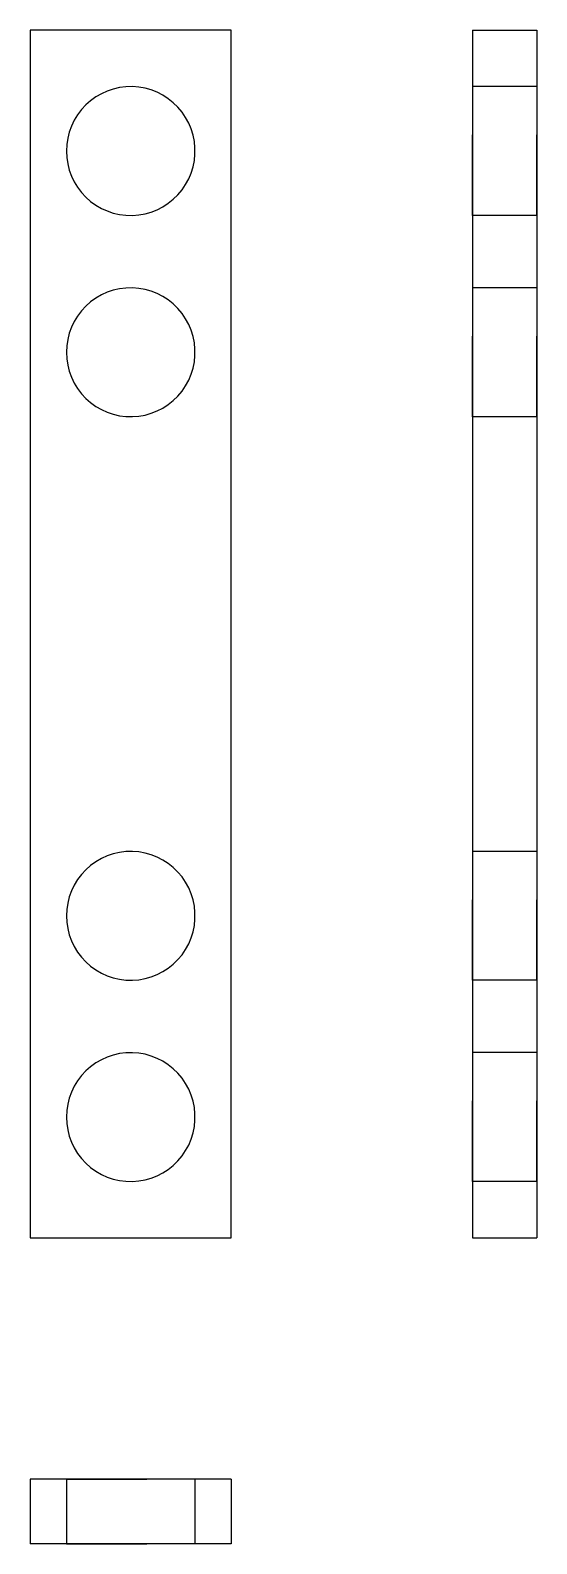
# Model space of a CAD drawing. Extents: x 0 to 0.63, y 0 to 1.88.
import ezdxf

# ---------------------------------------------------------------- set-up
doc = ezdxf.new("R2010")
doc.units = 0
doc.linetypes.add('HIDDEN', pattern=[0.075, 0.050025, -0.024975])
for name, color, linetype in [('FRONT', 7, 'CONTINUOUS'), ('LEFT', 7, 'CONTINUOUS'), ('LEFT_HID', 7, 'HIDDEN'), ('TOP', 7, 'CONTINUOUS'), ('TOP_HID', 7, 'HIDDEN')]:
    doc.layers.add(name, color=color, linetype=linetype)

msp = doc.modelspace()

# ---------------------------------------------------------------- linework, layer by layer
at = {"layer": 'FRONT'}
for p, q in [((0.25, 1.88), (0, 1.88)), ((0, 1.88), (0, 0.38)), ((0.25, 0.38), (0.25, 1.88)), ((0.103333, 1.80701), (0.095773, 1.80447)), ((0.111108, 1.808785), (0.103333, 1.80701)), ((0.119022, 1.809776), (0.111108, 1.808785)), ((0.126994, 1.809975), (0.119022, 1.809776)), ((0.134947, 1.809379), (0.126994, 1.809975)), ((0.142802, 1.807994), (0.134947, 1.809379)), ((0.150479, 1.805834), (0.142802, 1.807994)), ((0.157903, 1.80292), (0.150479, 1.805834)), ((0.069141, 1.787269), (0.063716, 1.781423)), ((0.075121, 1.792547), (0.069141, 1.787269)), ((0.081596, 1.797202), (0.075121, 1.792547)), ((0.088503, 1.80119), (0.081596, 1.797202)), ((0.095773, 1.80447), (0.088503, 1.80119)), ((0.165, 1.799282), (0.157903, 1.80292)), ((0.171699, 1.794955), (0.165, 1.799282)), ((0.177935, 1.789982), (0.171699, 1.794955)), ((0.183644, 1.784414), (0.177935, 1.789982)), ((0.054742, 1.76826), (0.051282, 1.761075)), ((0.058901, 1.775066), (0.054742, 1.76826)), ((0.063716, 1.781423), (0.058901, 1.775066)), ((0.188771, 1.778304), (0.183644, 1.784414)), ((0.193263, 1.771715), (0.188771, 1.778304)), ((0.197078, 1.764711), (0.193263, 1.771715)), ((0.048554, 1.75358), (0.046586, 1.745852)), ((0.051282, 1.761075), (0.048554, 1.75358)), ((0.200175, 1.757362), (0.197078, 1.764711)), ((0.202526, 1.749741), (0.200175, 1.757362)), ((0.204106, 1.741923), (0.202526, 1.749741)), ((0.045398, 1.737965), (0.045, 1.73)), ((0.045, 1.73), (0.045398, 1.722035)), ((0.046586, 1.745852), (0.045398, 1.737965)), ((0.204901, 1.733988), (0.204106, 1.741923)), ((0.204901, 1.726012), (0.204901, 1.733988)), ((0.045398, 1.722035), (0.046586, 1.714148)), ((0.046586, 1.714148), (0.048554, 1.70642)), ((0.202526, 1.710259), (0.204106, 1.718077)), ((0.204106, 1.718077), (0.204901, 1.726012)), ((0.048554, 1.70642), (0.051282, 1.698925)), ((0.051282, 1.698925), (0.054742, 1.69174)), ((0.193263, 1.688285), (0.197078, 1.695289)), ((0.197078, 1.695289), (0.200175, 1.702638)), ((0.200175, 1.702638), (0.202526, 1.710259)), ((0.054742, 1.69174), (0.058901, 1.684934)), ((0.058901, 1.684934), (0.063716, 1.678577)), ((0.063716, 1.678577), (0.069141, 1.672731)), ((0.177935, 1.670018), (0.183644, 1.675586)), ((0.183644, 1.675586), (0.188771, 1.681696)), ((0.188771, 1.681696), (0.193263, 1.688285)), ((0.069141, 1.672731), (0.075121, 1.667453)), ((0.075121, 1.667453), (0.081596, 1.662798)), ((0.081596, 1.662798), (0.088503, 1.65881)), ((0.088503, 1.65881), (0.095773, 1.65553)), ((0.095773, 1.65553), (0.103333, 1.65299)), ((0.150479, 1.654166), (0.157903, 1.65708)), ((0.157903, 1.65708), (0.165, 1.660718)), ((0.165, 1.660718), (0.171699, 1.665045)), ((0.171699, 1.665045), (0.177935, 1.670018)), ((0.103333, 1.65299), (0.111108, 1.651215)), ((0.111108, 1.651215), (0.119022, 1.650224)), ((0.119022, 1.650224), (0.126994, 1.650025)), ((0.126994, 1.650025), (0.134947, 1.650621)), ((0.134947, 1.650621), (0.142802, 1.652006)), ((0.142802, 1.652006), (0.150479, 1.654166)), ((0.075121, 1.542547), (0.069141, 1.537269)), ((0.081596, 1.547202), (0.075121, 1.542547)), ((0.088503, 1.55119), (0.081596, 1.547202)), ((0.095773, 1.55447), (0.088503, 1.55119)), ((0.103333, 1.55701), (0.095773, 1.55447)), ((0.111108, 1.558785), (0.103333, 1.55701)), ((0.119022, 1.559776), (0.111108, 1.558785)), ((0.126994, 1.559975), (0.119022, 1.559776)), ((0.134947, 1.559379), (0.126994, 1.559975)), ((0.142802, 1.557994), (0.134947, 1.559379)), ((0.150479, 1.555834), (0.142802, 1.557994)), ((0.157903, 1.55292), (0.150479, 1.555834)), ((0.165, 1.549282), (0.157903, 1.55292)), ((0.171699, 1.544955), (0.165, 1.549282)), ((0.177935, 1.539982), (0.171699, 1.544955)), ((0.058901, 1.525066), (0.054742, 1.51826)), ((0.063716, 1.531423), (0.058901, 1.525066)), ((0.069141, 1.537269), (0.063716, 1.531423)), ((0.183644, 1.534414), (0.177935, 1.539982)), ((0.188771, 1.528304), (0.183644, 1.534414)), ((0.193263, 1.521715), (0.188771, 1.528304)), ((0.051282, 1.511075), (0.048554, 1.50358)), ((0.054742, 1.51826), (0.051282, 1.511075)), ((0.197078, 1.514711), (0.193263, 1.521715)), ((0.200175, 1.507362), (0.197078, 1.514711)), ((0.202526, 1.499741), (0.200175, 1.507362)), ((0.045398, 1.487965), (0.045, 1.48)), ((0.046586, 1.495852), (0.045398, 1.487965)), ((0.048554, 1.50358), (0.046586, 1.495852)), ((0.204106, 1.491923), (0.202526, 1.499741)), ((0.204901, 1.483988), (0.204106, 1.491923)), ((0.045, 1.48), (0.045398, 1.472035)), ((0.045398, 1.472035), (0.046586, 1.464148)), ((0.202526, 1.460259), (0.204106, 1.468077)), ((0.204106, 1.468077), (0.204901, 1.476012)), ((0.204901, 1.476012), (0.204901, 1.483988)), ((0.046586, 1.464148), (0.048554, 1.45642)), ((0.048554, 1.45642), (0.051282, 1.448925)), ((0.051282, 1.448925), (0.054742, 1.44174)), ((0.197078, 1.445289), (0.200175, 1.452638)), ((0.200175, 1.452638), (0.202526, 1.460259)), ((0.054742, 1.44174), (0.058901, 1.434934)), ((0.058901, 1.434934), (0.063716, 1.428577)), ((0.183644, 1.425586), (0.188771, 1.431696)), ((0.188771, 1.431696), (0.193263, 1.438285)), ((0.193263, 1.438285), (0.197078, 1.445289)), ((0.063716, 1.428577), (0.069141, 1.422731)), ((0.069141, 1.422731), (0.075121, 1.417453)), ((0.075121, 1.417453), (0.081596, 1.412798)), ((0.081596, 1.412798), (0.088503, 1.40881)), ((0.157903, 1.40708), (0.165, 1.410718)), ((0.165, 1.410718), (0.171699, 1.415045)), ((0.171699, 1.415045), (0.177935, 1.420018)), ((0.177935, 1.420018), (0.183644, 1.425586)), ((0.088503, 1.40881), (0.095773, 1.40553)), ((0.095773, 1.40553), (0.103333, 1.40299)), ((0.103333, 1.40299), (0.111108, 1.401215)), ((0.111108, 1.401215), (0.119022, 1.400224)), ((0.119022, 1.400224), (0.126994, 1.400025)), ((0.126994, 1.400025), (0.134947, 1.400621)), ((0.134947, 1.400621), (0.142802, 1.402006)), ((0.142802, 1.402006), (0.150479, 1.404166)), ((0.150479, 1.404166), (0.157903, 1.40708)), ((0.081596, 0.847202), (0.075121, 0.842547)), ((0.088503, 0.85119), (0.081596, 0.847202)), ((0.095773, 0.85447), (0.088503, 0.85119)), ((0.103333, 0.85701), (0.095773, 0.85447)), ((0.111108, 0.858785), (0.103333, 0.85701)), ((0.119022, 0.859776), (0.111108, 0.858785)), ((0.126994, 0.859975), (0.119022, 0.859776)), ((0.134947, 0.859379), (0.126994, 0.859975)), ((0.142802, 0.857994), (0.134947, 0.859379)), ((0.150479, 0.855834), (0.142802, 0.857994)), ((0.157903, 0.85292), (0.150479, 0.855834)), ((0.165, 0.849282), (0.157903, 0.85292)), ((0.171699, 0.844955), (0.165, 0.849282)), ((0.063716, 0.831423), (0.058901, 0.825066)), ((0.069141, 0.837269), (0.063716, 0.831423)), ((0.075121, 0.842547), (0.069141, 0.837269)), ((0.177935, 0.839982), (0.171699, 0.844955)), ((0.183644, 0.834414), (0.177935, 0.839982)), ((0.188771, 0.828304), (0.183644, 0.834414)), ((0.193263, 0.821715), (0.188771, 0.828304)), ((0.051282, 0.811075), (0.048554, 0.80358)), ((0.054742, 0.81826), (0.051282, 0.811075)), ((0.058901, 0.825066), (0.054742, 0.81826)), ((0.197078, 0.814711), (0.193263, 0.821715)), ((0.200175, 0.807362), (0.197078, 0.814711)), ((0.046586, 0.795852), (0.045398, 0.787965)), ((0.048554, 0.80358), (0.046586, 0.795852)), ((0.202526, 0.799741), (0.200175, 0.807362)), ((0.204106, 0.791923), (0.202526, 0.799741)), ((0.204901, 0.783988), (0.204106, 0.791923)), ((0.045398, 0.787965), (0.045, 0.78)), ((0.045, 0.78), (0.045398, 0.772035)), ((0.045398, 0.772035), (0.046586, 0.764148)), ((0.204106, 0.768077), (0.204901, 0.776012)), ((0.204901, 0.776012), (0.204901, 0.783988)), ((0.046586, 0.764148), (0.048554, 0.75642)), ((0.048554, 0.75642), (0.051282, 0.748925)), ((0.197078, 0.745289), (0.200175, 0.752638)), ((0.200175, 0.752638), (0.202526, 0.760259)), ((0.202526, 0.760259), (0.204106, 0.768077)), ((0.051282, 0.748925), (0.054742, 0.74174)), ((0.054742, 0.74174), (0.058901, 0.734934)), ((0.058901, 0.734934), (0.063716, 0.728577)), ((0.188771, 0.731696), (0.193263, 0.738285)), ((0.193263, 0.738285), (0.197078, 0.745289)), ((0.063716, 0.728577), (0.069141, 0.722731)), ((0.069141, 0.722731), (0.075121, 0.717453)), ((0.075121, 0.717453), (0.081596, 0.712798)), ((0.165, 0.710718), (0.171699, 0.715045)), ((0.171699, 0.715045), (0.177935, 0.720018)), ((0.177935, 0.720018), (0.183644, 0.725586)), ((0.183644, 0.725586), (0.188771, 0.731696)), ((0.081596, 0.712798), (0.088503, 0.70881)), ((0.088503, 0.70881), (0.095773, 0.70553)), ((0.095773, 0.70553), (0.103333, 0.70299)), ((0.103333, 0.70299), (0.111108, 0.701215)), ((0.111108, 0.701215), (0.119022, 0.700224)), ((0.119022, 0.700224), (0.126994, 0.700025)), ((0.126994, 0.700025), (0.134947, 0.700621)), ((0.134947, 0.700621), (0.142802, 0.702006)), ((0.142802, 0.702006), (0.150479, 0.704166)), ((0.150479, 0.704166), (0.157903, 0.70708)), ((0.157903, 0.70708), (0.165, 0.710718)), ((0.095773, 0.60447), (0.088503, 0.60119)), ((0.103333, 0.60701), (0.095773, 0.60447)), ((0.111108, 0.608785), (0.103333, 0.60701)), ((0.119022, 0.609776), (0.111108, 0.608785)), ((0.126994, 0.609975), (0.119022, 0.609776)), ((0.134947, 0.609379), (0.126994, 0.609975)), ((0.142802, 0.607994), (0.134947, 0.609379)), ((0.150479, 0.605834), (0.142802, 0.607994)), ((0.157903, 0.60292), (0.150479, 0.605834)), ((0.165, 0.599282), (0.157903, 0.60292)), ((0.069141, 0.587269), (0.063716, 0.581423)), ((0.075121, 0.592547), (0.069141, 0.587269)), ((0.081596, 0.597202), (0.075121, 0.592547)), ((0.088503, 0.60119), (0.081596, 0.597202)), ((0.171699, 0.594955), (0.165, 0.599282)), ((0.177935, 0.589982), (0.171699, 0.594955)), ((0.183644, 0.584414), (0.177935, 0.589982)), ((0.188771, 0.578304), (0.183644, 0.584414)), ((0.054742, 0.56826), (0.051282, 0.561075)), ((0.058901, 0.575066), (0.054742, 0.56826)), ((0.063716, 0.581423), (0.058901, 0.575066)), ((0.193263, 0.571715), (0.188771, 0.578304)), ((0.197078, 0.564711), (0.193263, 0.571715)), ((0.200175, 0.557362), (0.197078, 0.564711)), ((0.046586, 0.545852), (0.045398, 0.537965)), ((0.048554, 0.55358), (0.046586, 0.545852)), ((0.051282, 0.561075), (0.048554, 0.55358)), ((0.202526, 0.549741), (0.200175, 0.557362)), ((0.204106, 0.541923), (0.202526, 0.549741)), ((0.045398, 0.537965), (0.045, 0.53)), ((0.045, 0.53), (0.045398, 0.522035)), ((0.204901, 0.533988), (0.204106, 0.541923)), ((0.204901, 0.526012), (0.204901, 0.533988)), ((0.045398, 0.522035), (0.046586, 0.514148)), ((0.046586, 0.514148), (0.048554, 0.50642)), ((0.200175, 0.502638), (0.202526, 0.510259)), ((0.202526, 0.510259), (0.204106, 0.518077)), ((0.204106, 0.518077), (0.204901, 0.526012)), ((0.048554, 0.50642), (0.051282, 0.498925)), ((0.051282, 0.498925), (0.054742, 0.49174)), ((0.054742, 0.49174), (0.058901, 0.484934)), ((0.193263, 0.488285), (0.197078, 0.495289)), ((0.197078, 0.495289), (0.200175, 0.502638)), ((0.058901, 0.484934), (0.063716, 0.478577)), ((0.063716, 0.478577), (0.069141, 0.472731)), ((0.069141, 0.472731), (0.075121, 0.467453)), ((0.171699, 0.465045), (0.177935, 0.470018)), ((0.177935, 0.470018), (0.183644, 0.475586)), ((0.183644, 0.475586), (0.188771, 0.481696)), ((0.188771, 0.481696), (0.193263, 0.488285)), ((0.075121, 0.467453), (0.081596, 0.462798)), ((0.081596, 0.462798), (0.088503, 0.45881)), ((0.088503, 0.45881), (0.095773, 0.45553)), ((0.095773, 0.45553), (0.103333, 0.45299)), ((0.103333, 0.45299), (0.111108, 0.451215)), ((0.111108, 0.451215), (0.119022, 0.450224)), ((0.134947, 0.450621), (0.142802, 0.452006)), ((0.142802, 0.452006), (0.150479, 0.454166)), ((0.150479, 0.454166), (0.157903, 0.45708)), ((0.157903, 0.45708), (0.165, 0.460718)), ((0.165, 0.460718), (0.171699, 0.465045)), ((0.119022, 0.450224), (0.126994, 0.450025)), ((0.126994, 0.450025), (0.134947, 0.450621)), ((0, 0.38), (0.25, 0.38))]:
    msp.add_line(p, q, dxfattribs=at)
at = {"layer": 'LEFT'}
for p, q in [((0.55, 1.88), (0.63, 1.88)), ((0.55, 1.88), (0.55, 0.38)), ((0.63, 1.88), (0.63, 0.38)), ((0.55, 0.38), (0.63, 0.38))]:
    msp.add_line(p, q, dxfattribs=at)
at = {"layer": 'LEFT_HID', "linetype": 'HIDDEN'}
for p, q in [((0.55, 1.65), (0.55, 1.81)), ((0.55, 1.81), (0.55, 1.73)), ((0.63, 1.81), (0.55, 1.81)), ((0.63, 1.65), (0.63, 1.81)), ((0.63, 1.81), (0.63, 1.73)), ((0.55, 1.73), (0.55, 1.65)), ((0.63, 1.73), (0.63, 1.65)), ((0.63, 1.65), (0.55, 1.65)), ((0.55, 1.4), (0.55, 1.56)), ((0.55, 1.56), (0.55, 1.48)), ((0.63, 1.56), (0.55, 1.56)), ((0.63, 1.4), (0.63, 1.56)), ((0.63, 1.56), (0.63, 1.48)), ((0.55, 1.48), (0.55, 1.4)), ((0.63, 1.48), (0.63, 1.4)), ((0.63, 1.4), (0.55, 1.4)), ((0.55, 0.7), (0.55, 0.86)), ((0.55, 0.86), (0.55, 0.78)), ((0.63, 0.86), (0.55, 0.86)), ((0.63, 0.7), (0.63, 0.86)), ((0.63, 0.86), (0.63, 0.78)), ((0.55, 0.78), (0.55, 0.7)), ((0.63, 0.78), (0.63, 0.7)), ((0.63, 0.7), (0.55, 0.7)), ((0.55, 0.45), (0.55, 0.61)), ((0.55, 0.61), (0.55, 0.53)), ((0.63, 0.61), (0.55, 0.61)), ((0.63, 0.45), (0.63, 0.61)), ((0.63, 0.61), (0.63, 0.53)), ((0.55, 0.53), (0.55, 0.45)), ((0.63, 0.53), (0.63, 0.45)), ((0.63, 0.45), (0.55, 0.45))]:
    msp.add_line(p, q, dxfattribs=at)
at = {"layer": 'TOP'}
for p, q in [((0, 0.08), (0, 0)), ((0.25, 0.08), (0, 0.08)), ((0.25, 0.08), (0.25, 0)), ((0.25, 0), (0, 0))]:
    msp.add_line(p, q, dxfattribs=at)
at = {"layer": 'TOP_HID', "linetype": 'HIDDEN'}
for p, q in [((0.045, 0.08), (0.205, 0.08)), ((0.205, 0.08), (0.045, 0.08)), ((0.045, 0.08), (0.045, 0)), ((0.045, 0.08), (0.205, 0.08)), ((0.205, 0.08), (0.045, 0.08)), ((0.045, 0.08), (0.045, 0)), ((0.045, 0.08), (0.205, 0.08)), ((0.205, 0.08), (0.045, 0.08)), ((0.045, 0.08), (0.045, 0)), ((0.045, 0.08), (0.205, 0.08)), ((0.205, 0.08), (0.045, 0.08)), ((0.045, 0.08), (0.045, 0)), ((0.205, 0), (0.205, 0.08)), ((0.205, 0), (0.205, 0.08)), ((0.205, 0), (0.205, 0.08)), ((0.205, 0), (0.205, 0.08)), ((0.045, 0), (0.205, 0)), ((0.205, 0), (0.045, 0)), ((0.045, 0), (0.205, 0)), ((0.205, 0), (0.045, 0)), ((0.045, 0), (0.205, 0)), ((0.205, 0), (0.045, 0)), ((0.045, 0), (0.205, 0)), ((0.205, 0), (0.045, 0))]:
    msp.add_line(p, q, dxfattribs=at)

doc.saveas('drawing.dxf')
